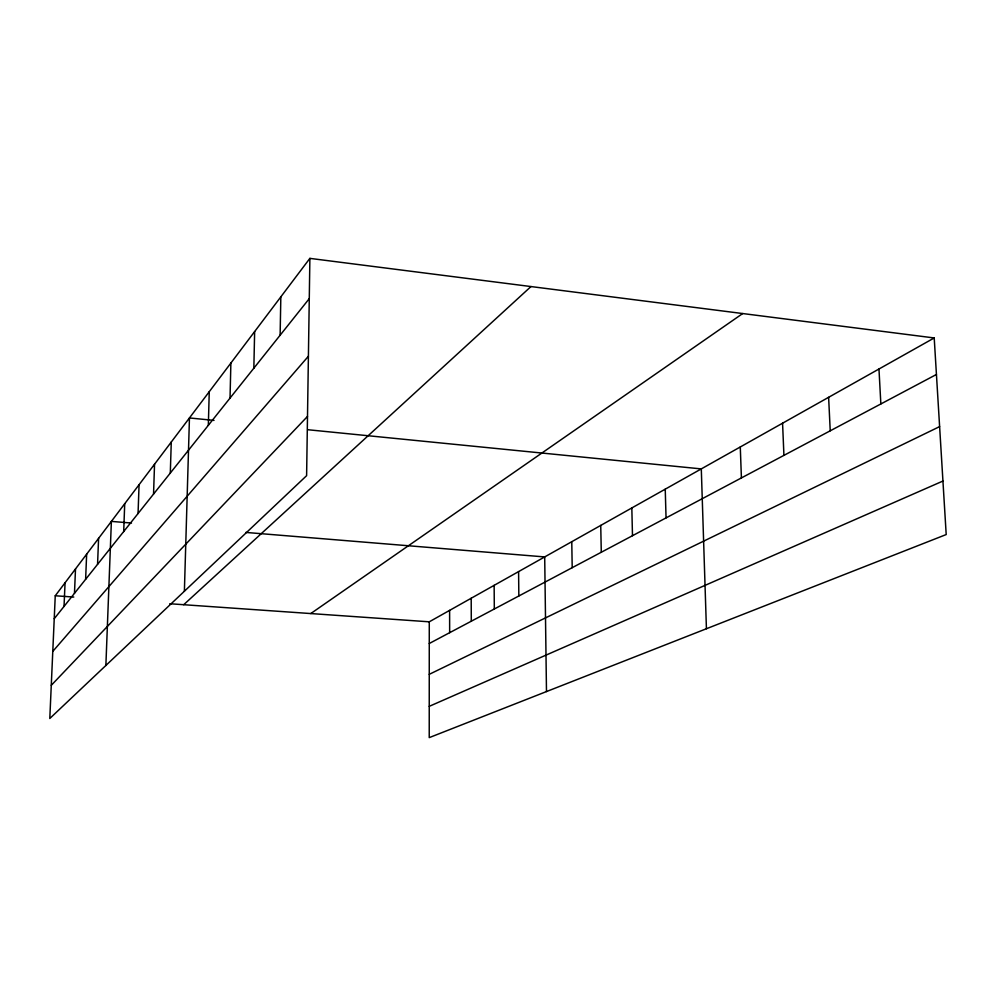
<?xml version="1.0" encoding="UTF-8"?>
<svg xmlns="http://www.w3.org/2000/svg" width="996" height="996" viewBox="0 0 996 996"><rect width="100%" height="100%" fill="white"/><g stroke="black" fill="none" stroke-linecap="round" stroke-linejoin="round"><path stroke-width="1.49" d="M934.211 337.955L429.276 621.815L429.226 737.625L946.2 534.553L934.211 337.955L309.881 258.375L55.253 595.77L49.8 718.49L306.606 475.677L309.881 258.375M280.125 335.229L280.835 296.858M253.843 368.209L254.64 331.581M230.026 398.101L230.885 363.054M208.338 425.317L209.247 391.727M184.385 591.25L189.452 417.947L214.028 420.399M170.304 473.05L171.275 442.025M153.546 494.091L154.542 464.211M138.058 513.525L139.067 484.716M123.703 531.553L124.712 503.727M97.558 564.359L98.592 538.35M105.875 665.465L111.378 521.394L131.497 523.049M85.619 579.336L86.652 554.162M74.476 593.33L75.509 568.94M64.03 606.427L65.064 582.772M54.232 618.728L309.27 298.638M52.788 651.396L308.411 356.232M51.282 685.31L307.503 416.415M183.712 604.709L530.968 286.562M310.777 613.561L742.692 313.553M429.264 643.503L936.439 374.471M429.251 674.329L939.614 426.612M429.239 706.338L942.938 481.043M55.253 595.77L73.791 597.052M169.756 603.738L429.276 621.815M245.813 532.424L544.7 556.926L546.48 691.56M307.901 429.737L701.296 468.904L706.425 628.737M878.97 369.018L880.85 403.953M828.622 397.317L830.228 430.807M782.57 423.2L783.927 455.371M740.277 446.98L741.41 477.918M665.241 489.161L666.05 517.895M631.825 507.948L632.485 535.699M600.737 525.427L601.285 552.257M571.766 541.712L572.202 567.683M518.592 571.604L518.841 595.981M494.141 585.349L494.315 608.992M471.195 598.247L471.295 621.205M449.607 610.386L449.657 632.684"/></g></svg>
